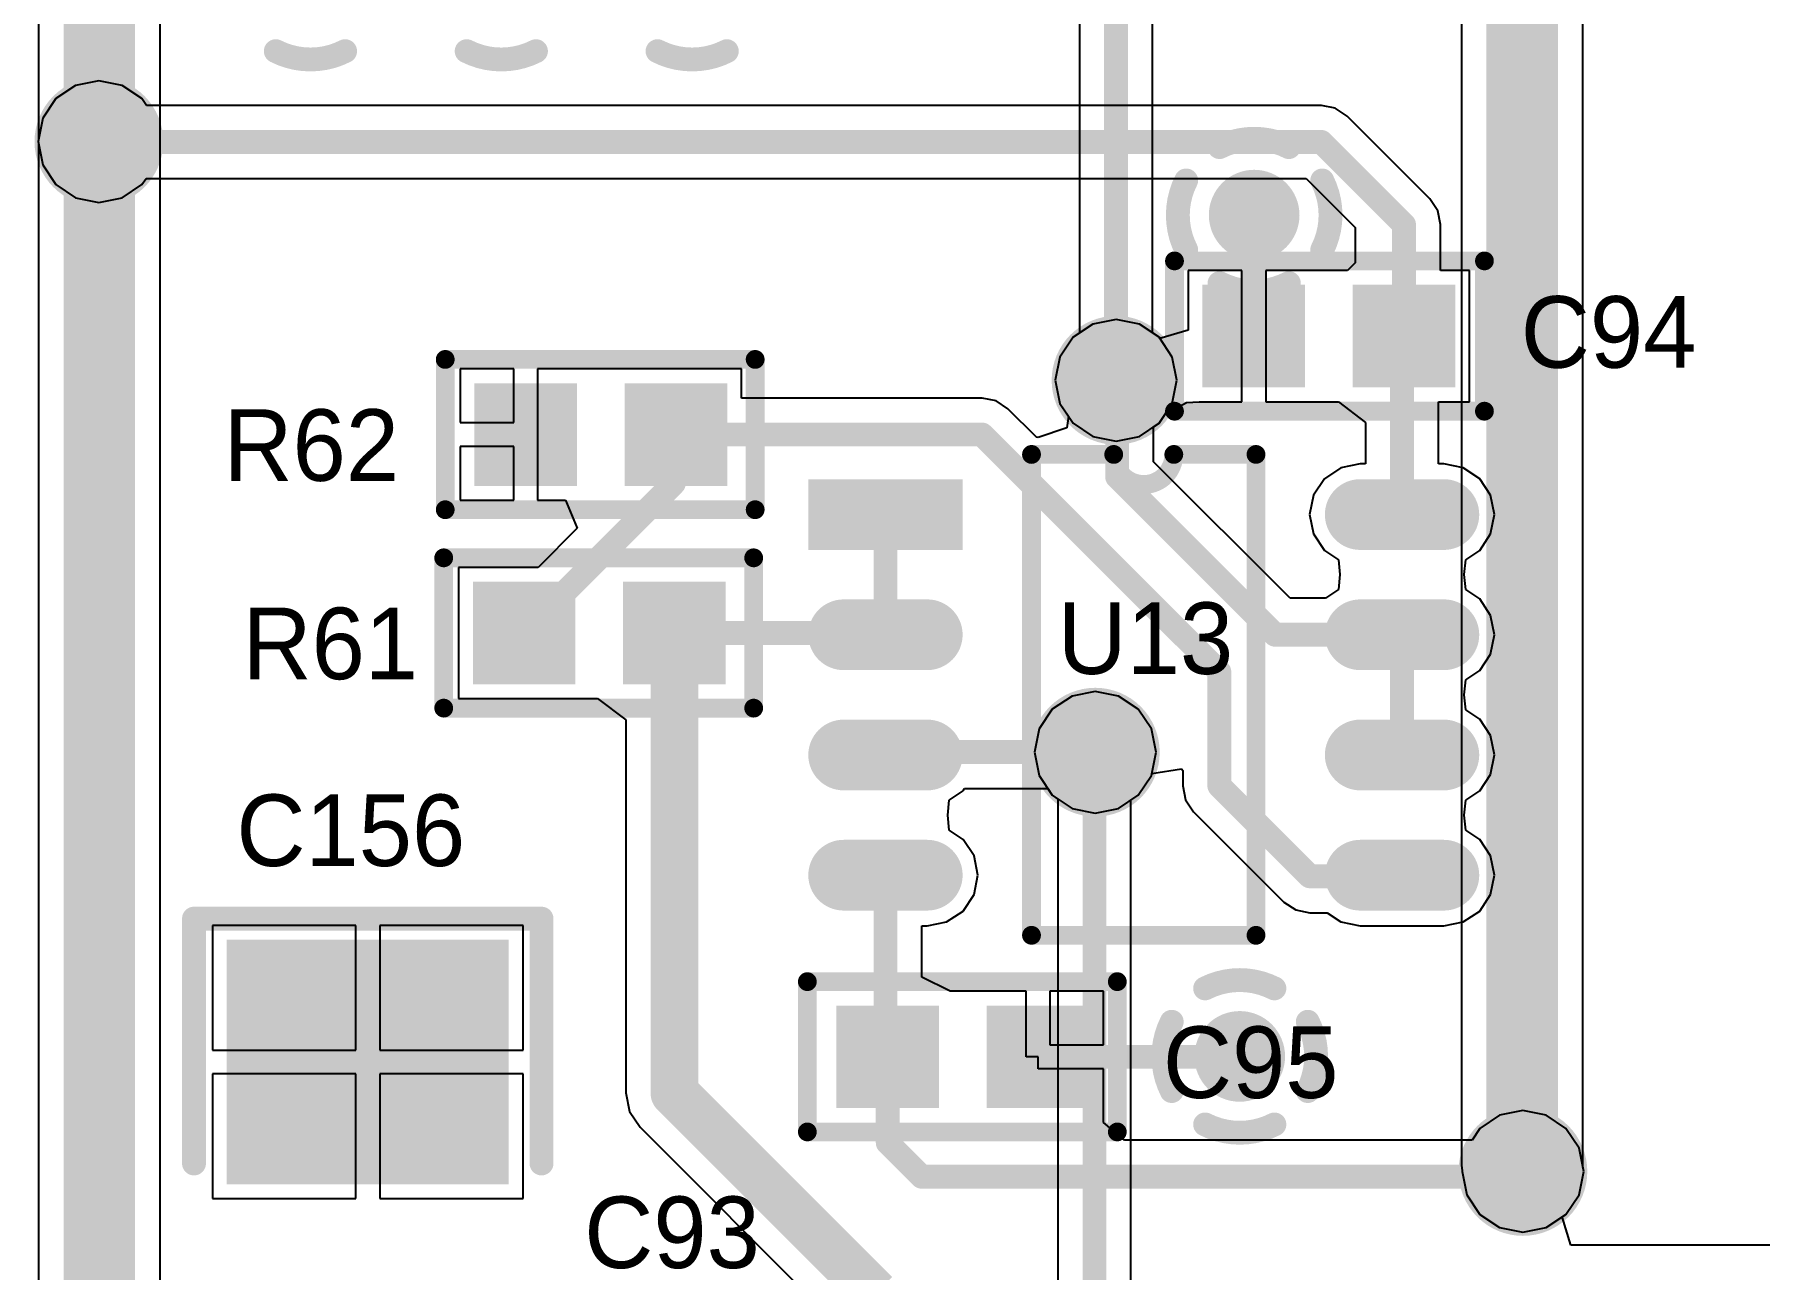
# Model space of a CAD drawing. Header units: millimetres. Extents: x 6.83 to 16.18, y 4.59 to 12.3.
# Drawn here: x 10.898 to 11.621, y 5.44 to 5.958 of the extents above; entities that cross this region are included whole.
import ezdxf

# ---------------------------------------------------------------- set-up
doc = ezdxf.new("R2010")
doc.units = ezdxf.units.MM
doc.header["$MEASUREMENT"] = 0
for name, color, linetype in [('BottomLayer', 5, 'Continuous'), ('BottomSolder', 6, 'Continuous'), ('InternalPlane1', 76, 'Continuous'), ('InternalPlane2', 16, 'Continuous'), ('MultiLayer', 9, 'Continuous'), ('TopLayer', 1, 'Continuous'), ('TopOverlay', 2, 'Continuous'), ('TopPaste', 8, 'Continuous'), ('TopSolder', 216, 'Continuous'), ('ViaHoleLayer', 16, 'Continuous')]:
    doc.layers.add(name, color=color, linetype=linetype)

# ---------------------------------------------------------------- blocks, each defined once
blk = doc.blocks.new('0603_23')
at = {"layer": 'TopLayer'}
for points in [[(0.02175, -0.04726), (0.02175, -0.01226), (-0.01325, -0.04726), (-0.01325, -0.01226)], [(0.02175, -0.11026), (0.02175, -0.07526), (-0.01325, -0.11026), (-0.01325, -0.07526)]]:
    blk.add_solid(points, dxfattribs=at)
at = {"layer": 'TopOverlay', "const_width": 0.00787}
for points in [[(-0.02724, 0.00394), (0.03575, 0.00394)], [(-0.02724, 0.00394), (-0.02724, -0.12598)], [(0.03575, 0.00394), (0.03575, -0.12598)], [(-0.02724, -0.12598), (0.03575, -0.12598)]]:
    blk.add_lwpolyline(points, dxfattribs=at)
at = {"layer": 'TopOverlay', "const_width": 0.00394}
for points in [[(-0.02921, 0.00394, 1), (-0.02528, 0.00394, 1)], [(-0.02921, 0.00394, 1), (-0.02528, 0.00394, 1)], [(0.03378, 0.00394, 1), (0.03772, 0.00394, 1)], [(0.03378, 0.00394, 1), (0.03772, 0.00394, 1)], [(-0.02921, -0.12598, 1), (-0.02528, -0.12598, 1)], [(-0.02921, -0.12598, 1), (-0.02528, -0.12598, 1)], [(0.03378, -0.12598, 1), (0.03772, -0.12598, 1)], [(0.03378, -0.12598, 1), (0.03772, -0.12598, 1)]]:
    blk.add_lwpolyline(points, format="xyb", close=True, dxfattribs=at)
at = {"layer": 'TopPaste'}
for points in [[(0.02175, -0.04726), (0.02175, -0.01226), (-0.01325, -0.04726), (-0.01325, -0.01226)], [(0.02175, -0.11026), (0.02175, -0.07526), (-0.01325, -0.11026), (-0.01325, -0.07526)]]:
    blk.add_solid(points, dxfattribs=at)
at = {"layer": 'TopSolder'}
for points in [[(0.02575, -0.05126), (0.02575, -0.00826), (-0.01725, -0.05126), (-0.01725, -0.00826)], [(0.02575, -0.11426), (0.02575, -0.07126), (-0.01725, -0.11426), (-0.01725, -0.07126)]]:
    blk.add_solid(points, dxfattribs=at)
blk = doc.blocks.new('0603_24')
at = {"layer": 'TopLayer'}
for points in [[(0.02175, -0.04726), (0.02175, -0.01226), (-0.01325, -0.04726), (-0.01325, -0.01226)], [(0.02175, -0.11026), (0.02175, -0.07526), (-0.01325, -0.11026), (-0.01325, -0.07526)]]:
    blk.add_solid(points, dxfattribs=at)
at = {"layer": 'TopOverlay', "const_width": 0.00787}
for points in [[(-0.02724, 0.00394), (0.03575, 0.00394)], [(-0.02724, 0.00394), (-0.02724, -0.12598)], [(0.03575, 0.00394), (0.03575, -0.12598)], [(-0.02724, -0.12598), (0.03575, -0.12598)]]:
    blk.add_lwpolyline(points, dxfattribs=at)
at = {"layer": 'TopOverlay', "const_width": 0.00394}
for points in [[(-0.02921, 0.00394, 1), (-0.02528, 0.00394, 1)], [(-0.02921, 0.00394, 1), (-0.02528, 0.00394, 1)], [(0.03378, 0.00394, 1), (0.03772, 0.00394, 1)], [(0.03378, 0.00394, 1), (0.03772, 0.00394, 1)], [(-0.02921, -0.12598, 1), (-0.02528, -0.12598, 1)], [(-0.02921, -0.12598, 1), (-0.02528, -0.12598, 1)], [(0.03378, -0.12598, 1), (0.03772, -0.12598, 1)], [(0.03378, -0.12598, 1), (0.03772, -0.12598, 1)]]:
    blk.add_lwpolyline(points, format="xyb", close=True, dxfattribs=at)
at = {"layer": 'TopPaste'}
for points in [[(0.02175, -0.04726), (0.02175, -0.01226), (-0.01325, -0.04726), (-0.01325, -0.01226)], [(0.02175, -0.11026), (0.02175, -0.07526), (-0.01325, -0.11026), (-0.01325, -0.07526)]]:
    blk.add_solid(points, dxfattribs=at)
at = {"layer": 'TopSolder'}
for points in [[(0.02575, -0.05126), (0.02575, -0.00826), (-0.01725, -0.05126), (-0.01725, -0.00826)], [(0.02575, -0.11426), (0.02575, -0.07126), (-0.01725, -0.11426), (-0.01725, -0.07126)]]:
    blk.add_solid(points, dxfattribs=at)
blk = doc.blocks.new('6032_____31')
at = {"layer": 'TopLayer'}
for points in [[(-0.04813, 0.05349), (-0.14261, 0.05349), (-0.04813, -0.05675), (-0.14261, -0.05675)], [(0.14715, 0.05349), (0.05266, 0.05349), (0.14715, -0.05675), (0.05266, -0.05675)]]:
    blk.add_solid(points, dxfattribs=at)
at = {"layer": 'TopOverlay', "const_width": 0.01}
for points in [[(-0.15549, -0.07447), (-0.15549, 0.0712)], [(-0.05285, 0.0712), (-0.15549, 0.0712)], [(0.16002, 0.0712), (0.05739, 0.0712)], [(0.16002, -0.07447), (0.16002, 0.0712)], [(0.17825, 0.04561), (0.16002, 0.0712)], [(0.17825, -0.04887), (0.17825, 0.04561)], [(0.16002, -0.07447), (0.17825, -0.04887)], [(-0.05285, -0.07447), (-0.15549, -0.07447)], [(0.16002, -0.07447), (0.05739, -0.07447)]]:
    blk.add_lwpolyline(points, dxfattribs=at)
at = {"layer": 'TopOverlay', "const_width": 0.005}
for points in [[(-0.15799, 0.0712, 1), (-0.15299, 0.0712, 1)], [(-0.15799, 0.0712, 1), (-0.15299, 0.0712, 1)], [(-0.05535, 0.0712, 1), (-0.05035, 0.0712, 1)], [(0.05489, 0.0712, 1), (0.05989, 0.0712, 1)], [(0.15752, 0.0712, 1), (0.16252, 0.0712, 1)], [(0.15752, 0.0712, 1), (0.16252, 0.0712, 1)], [(0.15752, 0.0712, 1), (0.16252, 0.0712, 1)], [(0.17575, 0.04561, 1), (0.18075, 0.04561, 1)], [(0.17575, 0.04561, 1), (0.18075, 0.04561, 1)], [(0.17575, -0.04887, 1), (0.18075, -0.04887, 1)], [(0.17575, -0.04887, 1), (0.18075, -0.04887, 1)], [(-0.15799, -0.07447, 1), (-0.15299, -0.07447, 1)], [(-0.15799, -0.07447, 1), (-0.15299, -0.07447, 1)], [(-0.05535, -0.07447, 1), (-0.05035, -0.07447, 1)], [(0.05489, -0.07447, 1), (0.05989, -0.07447, 1)], [(0.15752, -0.07447, 1), (0.16252, -0.07447, 1)], [(0.15752, -0.07447, 1), (0.16252, -0.07447, 1)], [(0.15752, -0.07447, 1), (0.16252, -0.07447, 1)]]:
    blk.add_lwpolyline(points, format="xyb", close=True, dxfattribs=at)
at = {"layer": 'TopPaste'}
for points in [[(-0.04813, 0.05349), (-0.14261, 0.05349), (-0.04813, -0.05675), (-0.14261, -0.05675)], [(0.14715, 0.05349), (0.05266, 0.05349), (0.14715, -0.05675), (0.05266, -0.05675)]]:
    blk.add_solid(points, dxfattribs=at)
at = {"layer": 'TopSolder'}
for points in [[(-0.04413, 0.05749), (-0.14661, 0.05749), (-0.04413, -0.06075), (-0.14661, -0.06075)], [(0.15115, 0.05749), (0.04866, 0.05749), (0.15115, -0.06075), (0.04866, -0.06075)]]:
    blk.add_solid(points, dxfattribs=at)
blk = doc.blocks.new('SO_8N_64')
at = {"layer": 'TopLayer', "const_width": 0.02165}
for points in [[(0.23405, 0), (0.19902, 0)], [(0.01752, -0.05039), (-0.01752, -0.05039)], [(0.23405, -0.05039), (0.19902, -0.05039)], [(0.01752, -0.10079), (-0.01752, -0.10079)], [(0.23405, -0.10079), (0.19902, -0.10079)], [(0.01752, -0.15118), (-0.01752, -0.15118)], [(0.23405, -0.15118), (0.19902, -0.15118)]]:
    blk.add_lwpolyline(points, dxfattribs=at)
at = {"layer": 'TopLayer', "const_width": 0.01083}
for points in [[(0.1936, 0, 1), (0.20443, 0, 1)], [(0.22864, 0, 1), (0.23947, 0, 1)], [(-0.02293, -0.05039, 1), (-0.01211, -0.05039, 1)], [(0.01211, -0.05039, 1), (0.02293, -0.05039, 1)], [(0.1936, -0.05039, 1), (0.20443, -0.05039, 1)], [(0.22864, -0.05039, 1), (0.23947, -0.05039, 1)], [(-0.02293, -0.10079, 1), (-0.01211, -0.10079, 1)], [(0.01211, -0.10079, 1), (0.02293, -0.10079, 1)], [(0.1936, -0.10079, 1), (0.20443, -0.10079, 1)], [(0.22864, -0.10079, 1), (0.23947, -0.10079, 1)], [(-0.02293, -0.15118, 1), (-0.01211, -0.15118, 1)], [(0.01211, -0.15118, 1), (0.02293, -0.15118, 1)], [(0.1936, -0.15118, 1), (0.20443, -0.15118, 1)], [(0.22864, -0.15118, 1), (0.23947, -0.15118, 1)]]:
    blk.add_lwpolyline(points, format="xyb", close=True, dxfattribs=at)
at = {"layer": 'TopLayer'}
blk.add_solid([(-0.02835, -0.01083), (0.02835, -0.01083), (-0.02835, 0.01083), (0.02835, 0.01083)], dxfattribs=at)
at = {"layer": 'TopOverlay', "const_width": 0.00787}
for points in [[(0.06122, -0.17638), (0.06122, 0.0252)], [(0.06122, 0.0252), (0.09567, 0.0252)], [(0.12087, 0.0252), (0.15532, 0.0252)], [(0.15532, -0.17638), (0.15532, 0.0252)], [(0.06122, -0.17638), (0.15532, -0.17638)]]:
    blk.add_lwpolyline(points, dxfattribs=at)
at = {"layer": 'TopOverlay', "const_width": 0.00394}
for points in [[(0.05925, 0.0252, 1), (0.06319, 0.0252, 1)], [(0.05925, 0.0252, 1), (0.06319, 0.0252, 1)], [(0.0937, 0.0252, 1), (0.09764, 0.0252, 1)], [(0.0937, 0.0252, 1), (0.09764, 0.0252, 1)], [(0.1189, 0.0252, 1), (0.12283, 0.0252, 1)], [(0.1189, 0.0252, 1), (0.12283, 0.0252, 1)], [(0.15335, 0.0252, 1), (0.15728, 0.0252, 1)], [(0.15335, 0.0252, 1), (0.15728, 0.0252, 1)], [(0.05925, -0.17638, 1), (0.06319, -0.17638, 1)], [(0.05925, -0.17638, 1), (0.06319, -0.17638, 1)], [(0.15335, -0.17638, 1), (0.15728, -0.17638, 1)], [(0.15335, -0.17638, 1), (0.15728, -0.17638, 1)]]:
    blk.add_lwpolyline(points, format="xyb", close=True, dxfattribs=at)
at = {"layer": 'TopOverlay', "const_width": 0.00787}
blk.add_lwpolyline([(0.12087, 0.0252, -1), (0.09567, 0.0252)], format="xyb", dxfattribs=at)
at = {"layer": 'TopPaste', "const_width": 0.02165}
for points in [[(0.23405, 0), (0.19902, 0)], [(0.01752, -0.05039), (-0.01752, -0.05039)], [(0.23405, -0.05039), (0.19902, -0.05039)], [(0.01752, -0.10079), (-0.01752, -0.10079)], [(0.23405, -0.10079), (0.19902, -0.10079)], [(0.01752, -0.15118), (-0.01752, -0.15118)], [(0.23405, -0.15118), (0.19902, -0.15118)]]:
    blk.add_lwpolyline(points, dxfattribs=at)
at = {"layer": 'TopPaste', "const_width": 0.01083}
for points in [[(0.1936, 0, 1), (0.20443, 0, 1)], [(0.22864, 0, 1), (0.23947, 0, 1)], [(-0.02293, -0.05039, 1), (-0.01211, -0.05039, 1)], [(0.01211, -0.05039, 1), (0.02293, -0.05039, 1)], [(0.1936, -0.05039, 1), (0.20443, -0.05039, 1)], [(0.22864, -0.05039, 1), (0.23947, -0.05039, 1)], [(-0.02293, -0.10079, 1), (-0.01211, -0.10079, 1)], [(0.01211, -0.10079, 1), (0.02293, -0.10079, 1)], [(0.1936, -0.10079, 1), (0.20443, -0.10079, 1)], [(0.22864, -0.10079, 1), (0.23947, -0.10079, 1)], [(-0.02293, -0.15118, 1), (-0.01211, -0.15118, 1)], [(0.01211, -0.15118, 1), (0.02293, -0.15118, 1)], [(0.1936, -0.15118, 1), (0.20443, -0.15118, 1)], [(0.22864, -0.15118, 1), (0.23947, -0.15118, 1)]]:
    blk.add_lwpolyline(points, format="xyb", close=True, dxfattribs=at)
at = {"layer": 'TopPaste'}
blk.add_solid([(-0.02835, -0.01083), (0.02835, -0.01083), (-0.02835, 0.01083), (0.02835, 0.01083)], dxfattribs=at)
at = {"layer": 'TopSolder', "const_width": 0.02965}
for points in [[(0.23405, 0), (0.19902, 0)], [(0.01752, -0.05039), (-0.01752, -0.05039)], [(0.23405, -0.05039), (0.19902, -0.05039)], [(0.01752, -0.10079), (-0.01752, -0.10079)], [(0.23405, -0.10079), (0.19902, -0.10079)], [(0.01752, -0.15118), (-0.01752, -0.15118)], [(0.23405, -0.15118), (0.19902, -0.15118)]]:
    blk.add_lwpolyline(points, dxfattribs=at)
at = {"layer": 'TopSolder', "const_width": 0.01483}
for points in [[(0.1916, 0, 1), (0.20643, 0, 1)], [(0.22664, 0, 1), (0.24147, 0, 1)], [(-0.02493, -0.05039, 1), (-0.01011, -0.05039, 1)], [(0.01011, -0.05039, 1), (0.02493, -0.05039, 1)], [(0.1916, -0.05039, 1), (0.20643, -0.05039, 1)], [(0.22664, -0.05039, 1), (0.24147, -0.05039, 1)], [(-0.02493, -0.10079, 1), (-0.01011, -0.10079, 1)], [(0.01011, -0.10079, 1), (0.02493, -0.10079, 1)], [(0.1916, -0.10079, 1), (0.20643, -0.10079, 1)], [(0.22664, -0.10079, 1), (0.24147, -0.10079, 1)], [(-0.02493, -0.15118, 1), (-0.01011, -0.15118, 1)], [(0.01011, -0.15118, 1), (0.02493, -0.15118, 1)], [(0.1916, -0.15118, 1), (0.20643, -0.15118, 1)], [(0.22664, -0.15118, 1), (0.24147, -0.15118, 1)]]:
    blk.add_lwpolyline(points, format="xyb", close=True, dxfattribs=at)
at = {"layer": 'TopSolder'}
blk.add_solid([(-0.03235, -0.01483), (0.03235, -0.01483), (-0.03235, 0.01483), (0.03235, 0.01483)], dxfattribs=at)
blk = doc.blocks.new('0603_95')
at = {"layer": 'TopLayer'}
for points in [[(0.02175, -0.04726), (0.02175, -0.01226), (-0.01325, -0.04726), (-0.01325, -0.01226)], [(0.02175, -0.11026), (0.02175, -0.07526), (-0.01325, -0.11026), (-0.01325, -0.07526)]]:
    blk.add_solid(points, dxfattribs=at)
at = {"layer": 'TopOverlay', "const_width": 0.00787}
for points in [[(-0.02724, 0.00394), (-0.02724, -0.12598)], [(-0.02724, 0.00394), (0.03575, 0.00394)], [(0.03575, 0.00394), (0.03575, -0.12598)], [(-0.02724, -0.12598), (0.03575, -0.12598)]]:
    blk.add_lwpolyline(points, dxfattribs=at)
at = {"layer": 'TopOverlay', "const_width": 0.00394}
for points in [[(-0.02921, 0.00394, 1), (-0.02528, 0.00394, 1)], [(-0.02921, 0.00394, 1), (-0.02528, 0.00394, 1)], [(0.03378, 0.00394, 1), (0.03772, 0.00394, 1)], [(0.03378, 0.00394, 1), (0.03772, 0.00394, 1)], [(-0.02921, -0.12598, 1), (-0.02528, -0.12598, 1)], [(-0.02921, -0.12598, 1), (-0.02528, -0.12598, 1)], [(0.03378, -0.12598, 1), (0.03772, -0.12598, 1)], [(0.03378, -0.12598, 1), (0.03772, -0.12598, 1)]]:
    blk.add_lwpolyline(points, format="xyb", close=True, dxfattribs=at)
at = {"layer": 'TopPaste'}
for points in [[(0.02175, -0.04726), (0.02175, -0.01226), (-0.01325, -0.04726), (-0.01325, -0.01226)], [(0.02175, -0.11026), (0.02175, -0.07526), (-0.01325, -0.11026), (-0.01325, -0.07526)]]:
    blk.add_solid(points, dxfattribs=at)
at = {"layer": 'TopSolder'}
for points in [[(0.02575, -0.05126), (0.02575, -0.00826), (-0.01725, -0.05126), (-0.01725, -0.00826)], [(0.02575, -0.11426), (0.02575, -0.07126), (-0.01725, -0.11426), (-0.01725, -0.07126)]]:
    blk.add_solid(points, dxfattribs=at)
blk = doc.blocks.new('0603_96')
at = {"layer": 'TopLayer'}
for points in [[(0.02175, -0.04726), (0.02175, -0.01226), (-0.01325, -0.04726), (-0.01325, -0.01226)], [(0.02175, -0.11026), (0.02175, -0.07526), (-0.01325, -0.11026), (-0.01325, -0.07526)]]:
    blk.add_solid(points, dxfattribs=at)
at = {"layer": 'TopOverlay', "const_width": 0.00787}
for points in [[(-0.02724, -0.12598), (-0.02724, 0.00394)], [(0.03575, 0.00394), (-0.02724, 0.00394)], [(0.03575, -0.12598), (0.03575, 0.00394)], [(0.03575, -0.12598), (-0.02724, -0.12598)]]:
    blk.add_lwpolyline(points, dxfattribs=at)
at = {"layer": 'TopOverlay', "const_width": 0.00394}
for points in [[(-0.02921, 0.00394, 1), (-0.02528, 0.00394, 1)], [(-0.02921, 0.00394, 1), (-0.02528, 0.00394, 1)], [(0.03378, 0.00394, 1), (0.03772, 0.00394, 1)], [(0.03378, 0.00394, 1), (0.03772, 0.00394, 1)], [(-0.02921, -0.12598, 1), (-0.02528, -0.12598, 1)], [(-0.02921, -0.12598, 1), (-0.02528, -0.12598, 1)], [(0.03378, -0.12598, 1), (0.03772, -0.12598, 1)], [(0.03378, -0.12598, 1), (0.03772, -0.12598, 1)]]:
    blk.add_lwpolyline(points, format="xyb", close=True, dxfattribs=at)
at = {"layer": 'TopPaste'}
for points in [[(0.02175, -0.04726), (0.02175, -0.01226), (-0.01325, -0.04726), (-0.01325, -0.01226)], [(0.02175, -0.11026), (0.02175, -0.07526), (-0.01325, -0.11026), (-0.01325, -0.07526)]]:
    blk.add_solid(points, dxfattribs=at)
at = {"layer": 'TopSolder'}
for points in [[(0.02575, -0.05126), (0.02575, -0.00826), (-0.01725, -0.05126), (-0.01725, -0.00826)], [(0.02575, -0.11426), (0.02575, -0.07126), (-0.01725, -0.11426), (-0.01725, -0.07126)]]:
    blk.add_solid(points, dxfattribs=at)

msp = doc.modelspace()

# ---------------------------------------------------------------- linework, layer by layer
at = {"layer": 'BottomLayer'}
for p, q in [((11.496, 10.69484), (11.496, 5.4839)), ((10.8996, 7.24568), (10.8996, 5.91411)), ((10.95058, 5.35572), (10.95058, 6.32108)), ((11.33597, 6.22102), (11.33597, 5.83297)), ((11.36656, 5.83297), (11.36656, 6.22292)), ((11.54697, 5.4839), (11.54697, 6.11232)), ((10.8996, 5.91411), (10.89942, 5.91317)), ((10.89942, 5.91317), (10.8996, 5.91223)), ((10.8996, 5.91223), (10.8996, 5.35301)), ((11.33324, 5.83114), (11.32771, 5.82287)), ((11.33597, 5.83297), (11.33324, 5.83114)), ((11.36929, 5.83114), (11.36656, 5.83297)), ((11.37481, 5.82287), (11.36929, 5.83114)), ((11.32771, 5.82287), (11.32577, 5.81312)), ((11.37675, 5.81312), (11.37481, 5.82287)), ((11.32577, 5.81312), (11.32771, 5.80336)), ((11.37481, 5.80336), (11.37675, 5.81312)), ((11.32771, 5.80336), (11.33324, 5.79509)), ((11.36929, 5.79509), (11.37481, 5.80336)), ((11.33324, 5.79509), (11.34151, 5.78957)), ((11.36102, 5.78957), (11.36929, 5.79509)), ((11.34151, 5.78957), (11.35126, 5.78763)), ((11.35126, 5.78763), (11.36102, 5.78957)), ((11.33279, 5.68076), (11.32452, 5.67523)), ((11.34255, 5.6827), (11.33279, 5.68076)), ((11.3523, 5.68076), (11.34255, 5.6827)), ((11.36057, 5.67523), (11.3523, 5.68076)), ((11.32452, 5.67523), (11.319, 5.66696)), ((11.3661, 5.66696), (11.36057, 5.67523)), ((11.319, 5.66696), (11.31706, 5.65721)), ((11.36804, 5.65721), (11.3661, 5.66696)), ((11.31706, 5.65721), (11.319, 5.64745)), ((11.3661, 5.64745), (11.36804, 5.65721)), ((11.319, 5.64745), (11.32452, 5.63918)), ((11.36057, 5.63918), (11.3661, 5.64745)), ((11.32452, 5.63918), (11.32691, 5.63759)), ((11.32691, 5.63759), (11.32691, 5.30079)), ((11.35749, 5.63713), (11.36057, 5.63918)), ((11.35749, 5.30079), (11.35749, 5.63713)), ((11.496, 5.4839), (11.49639, 5.48191)), ((11.49639, 5.48191), (11.4963, 5.48146)), ((11.4963, 5.48146), (11.49824, 5.4717)), ((11.54534, 5.4717), (11.54728, 5.48146)), ((11.54688, 5.48345), (11.54697, 5.4839)), ((11.54728, 5.48146), (11.54688, 5.48345)), ((11.49824, 5.4717), (11.50377, 5.46343)), ((11.53982, 5.46343), (11.54534, 5.4717)), ((11.50377, 5.46343), (11.51204, 5.45791)), ((11.53155, 5.45791), (11.53982, 5.46343)), ((11.51204, 5.45791), (11.52179, 5.45597)), ((11.52179, 5.45597), (11.53155, 5.45791))]:
    msp.add_line(p, q, dxfattribs=at)
for points, const_width in [([(11.52149, 5.4839), (11.52149, 10.71912)], 0.03), ([(10.92509, 5.33032), (10.92509, 10.63231)], 0.03), ([(11.35126, 5.81312), (11.35126, 7.17772)], 0.01), ([(11.3422, 5.28094), (11.3422, 5.65774)], 0.01)]:
    msp.add_lwpolyline(points, dxfattribs=dict(at, const_width=const_width))
for points, const_width in [([(10.91741, 5.91317, 1), (10.93241, 5.91317, 1)], 0.015), ([(11.40165, 5.88235, 1), (11.41665, 5.88235, 1)], 0.015), ([(11.34376, 5.81312, 1), (11.35876, 5.81312, 1)], 0.015), ([(11.34876, 5.81312, 1), (11.35376, 5.81312, 1)], 0.005), ([(11.33505, 5.65721, 1), (11.35005, 5.65721, 1)], 0.015), ([(11.3397, 5.65774, 1), (11.3447, 5.65774, 1)], 0.005), ([(11.3956, 5.52969, 1), (11.4106, 5.52969, 1)], 0.015), ([(11.51399, 5.4839, 1), (11.52899, 5.4839, 1)], 0.015), ([(11.51429, 5.48146, 1), (11.52929, 5.48146, 1)], 0.015)]:
    msp.add_lwpolyline(points, format="xyb", close=True, dxfattribs=dict(at, const_width=const_width))
at = {"layer": 'BottomSolder', "const_width": 0.019}
for points in [[(10.91541, 5.91317, 1), (10.93441, 5.91317, 1)], [(11.39965, 5.88235, 1), (11.41865, 5.88235, 1)], [(11.34176, 5.81312, 1), (11.36076, 5.81312, 1)], [(11.33305, 5.65721, 1), (11.35205, 5.65721, 1)], [(11.3936, 5.52969, 1), (11.4126, 5.52969, 1)], [(11.51229, 5.48146, 1), (11.53129, 5.48146, 1)]]:
    msp.add_lwpolyline(points, format="xyb", close=True, dxfattribs=at)
at = {"layer": 'InternalPlane1', "const_width": 0.01}
for points in [[(11.0281, 5.95108, -0.240079), (10.99905, 5.95108)], [(11.1081, 5.95108, -0.240079), (11.07905, 5.95108)], [(11.1881, 5.95108, -0.240079), (11.15905, 5.95108)], [(11.39463, 5.91087, -0.240079), (11.42368, 5.91087)], [(11.38064, 5.86783, -0.240079), (11.38064, 5.89688)], [(11.43767, 5.89688, -0.240079), (11.43767, 5.86783)], [(11.42368, 5.85384, -0.240079), (11.39463, 5.85384)], [(11.38858, 5.5582, -0.240079), (11.41763, 5.5582)], [(11.37459, 5.51516, -0.240079), (11.37459, 5.54421)], [(11.43162, 5.54421, -0.240079), (11.43162, 5.51516)], [(11.41763, 5.50117, -0.240079), (11.38858, 5.50117)]]:
    msp.add_lwpolyline(points, format="xyb", dxfattribs=at)
at = {"layer": 'InternalPlane1'}
for points, const_width in [([(10.99655, 5.95108, 1), (11.00155, 5.95108, 1)], 0.005), ([(11.0256, 5.95108, 1), (11.0306, 5.95108, 1)], 0.005), ([(11.07655, 5.95108, 1), (11.08155, 5.95108, 1)], 0.005), ([(11.1056, 5.95108, 1), (11.1106, 5.95108, 1)], 0.005), ([(11.15655, 5.95108, 1), (11.16155, 5.95108, 1)], 0.005), ([(11.1856, 5.95108, 1), (11.1906, 5.95108, 1)], 0.005), ([(10.91141, 5.91317, 1), (10.93841, 5.91317, 1)], 0.027), ([(11.39213, 5.91087, 1), (11.39713, 5.91087, 1)], 0.005), ([(11.42118, 5.91087, 1), (11.42618, 5.91087, 1)], 0.005), ([(11.37814, 5.89688, 1), (11.38314, 5.89688, 1)], 0.005), ([(11.43517, 5.89688, 1), (11.44017, 5.89688, 1)], 0.005), ([(11.37814, 5.86783, 1), (11.38314, 5.86783, 1)], 0.005), ([(11.43517, 5.86783, 1), (11.44017, 5.86783, 1)], 0.005), ([(11.39213, 5.85384, 1), (11.39713, 5.85384, 1)], 0.005), ([(11.42118, 5.85384, 1), (11.42618, 5.85384, 1)], 0.005), ([(11.33776, 5.81312, 1), (11.36476, 5.81312, 1)], 0.027), ([(11.32905, 5.65721, 1), (11.35605, 5.65721, 1)], 0.027), ([(11.38608, 5.5582, 1), (11.39108, 5.5582, 1)], 0.005), ([(11.41513, 5.5582, 1), (11.42013, 5.5582, 1)], 0.005), ([(11.37209, 5.54421, 1), (11.37709, 5.54421, 1)], 0.005), ([(11.42912, 5.54421, 1), (11.43412, 5.54421, 1)], 0.005), ([(11.37209, 5.51516, 1), (11.37709, 5.51516, 1)], 0.005), ([(11.42912, 5.51516, 1), (11.43412, 5.51516, 1)], 0.005), ([(11.38608, 5.50117, 1), (11.39108, 5.50117, 1)], 0.005), ([(11.41513, 5.50117, 1), (11.42013, 5.50117, 1)], 0.005), ([(11.50829, 5.48146, 1), (11.53529, 5.48146, 1)], 0.027)]:
    msp.add_lwpolyline(points, format="xyb", close=True, dxfattribs=dict(at, const_width=const_width))
at = {"layer": 'InternalPlane2', "const_width": 0.01}
for points in [[(11.0281, 5.95108, -0.240079), (10.99905, 5.95108)], [(11.1081, 5.95108, -0.240079), (11.07905, 5.95108)], [(11.1881, 5.95108, -0.240079), (11.15905, 5.95108)], [(11.39463, 5.91087, -0.240079), (11.42368, 5.91087)], [(11.38064, 5.86783, -0.240079), (11.38064, 5.89688)], [(11.43767, 5.89688, -0.240079), (11.43767, 5.86783)], [(11.42368, 5.85384, -0.240079), (11.39463, 5.85384)], [(11.38858, 5.5582, -0.240079), (11.41763, 5.5582)], [(11.37459, 5.51516, -0.240079), (11.37459, 5.54421)], [(11.43162, 5.54421, -0.240079), (11.43162, 5.51516)], [(11.41763, 5.50117, -0.240079), (11.38858, 5.50117)]]:
    msp.add_lwpolyline(points, format="xyb", dxfattribs=at)
at = {"layer": 'InternalPlane2'}
for points, const_width in [([(10.99655, 5.95108, 1), (11.00155, 5.95108, 1)], 0.005), ([(11.0256, 5.95108, 1), (11.0306, 5.95108, 1)], 0.005), ([(11.07655, 5.95108, 1), (11.08155, 5.95108, 1)], 0.005), ([(11.1056, 5.95108, 1), (11.1106, 5.95108, 1)], 0.005), ([(11.15655, 5.95108, 1), (11.16155, 5.95108, 1)], 0.005), ([(11.1856, 5.95108, 1), (11.1906, 5.95108, 1)], 0.005), ([(10.91141, 5.91317, 1), (10.93841, 5.91317, 1)], 0.027), ([(11.39213, 5.91087, 1), (11.39713, 5.91087, 1)], 0.005), ([(11.42118, 5.91087, 1), (11.42618, 5.91087, 1)], 0.005), ([(11.37814, 5.89688, 1), (11.38314, 5.89688, 1)], 0.005), ([(11.43517, 5.89688, 1), (11.44017, 5.89688, 1)], 0.005), ([(11.37814, 5.86783, 1), (11.38314, 5.86783, 1)], 0.005), ([(11.43517, 5.86783, 1), (11.44017, 5.86783, 1)], 0.005), ([(11.39213, 5.85384, 1), (11.39713, 5.85384, 1)], 0.005), ([(11.42118, 5.85384, 1), (11.42618, 5.85384, 1)], 0.005), ([(11.33776, 5.81312, 1), (11.36476, 5.81312, 1)], 0.027), ([(11.32905, 5.65721, 1), (11.35605, 5.65721, 1)], 0.027), ([(11.38608, 5.5582, 1), (11.39108, 5.5582, 1)], 0.005), ([(11.41513, 5.5582, 1), (11.42013, 5.5582, 1)], 0.005), ([(11.37209, 5.54421, 1), (11.37709, 5.54421, 1)], 0.005), ([(11.42912, 5.54421, 1), (11.43412, 5.54421, 1)], 0.005), ([(11.37209, 5.51516, 1), (11.37709, 5.51516, 1)], 0.005), ([(11.42912, 5.51516, 1), (11.43412, 5.51516, 1)], 0.005), ([(11.38608, 5.50117, 1), (11.39108, 5.50117, 1)], 0.005), ([(11.41513, 5.50117, 1), (11.42013, 5.50117, 1)], 0.005), ([(11.50829, 5.48146, 1), (11.53529, 5.48146, 1)], 0.027)]:
    msp.add_lwpolyline(points, format="xyb", close=True, dxfattribs=dict(at, const_width=const_width))
at = {"layer": 'MultiLayer', "const_width": 0.015}
for points in [[(10.91741, 5.91317, 1), (10.93241, 5.91317, 1)], [(11.40165, 5.88235, 1), (11.41665, 5.88235, 1)], [(11.34376, 5.81312, 1), (11.35876, 5.81312, 1)], [(11.33505, 5.65721, 1), (11.35005, 5.65721, 1)], [(11.3956, 5.52969, 1), (11.4106, 5.52969, 1)], [(11.51429, 5.48146, 1), (11.52929, 5.48146, 1)]]:
    msp.add_lwpolyline(points, format="xyb", close=True, dxfattribs=at)
at = {"layer": 'TopLayer'}
for p, q in [((10.91515, 5.93672), (10.90688, 5.9312)), ((10.92491, 5.93866), (10.91515, 5.93672)), ((10.93466, 5.93672), (10.92491, 5.93866)), ((10.94293, 5.9312), (10.93466, 5.93672)), ((10.90688, 5.9312), (10.90136, 5.92293)), ((10.94485, 5.92832), (10.94293, 5.9312)), ((10.90136, 5.92293), (10.89942, 5.91317)), ((11.4373, 5.92832), (10.94485, 5.92832)), ((11.44315, 5.92716), (11.4373, 5.92832)), ((11.44811, 5.92384), (11.44315, 5.92716)), ((11.48278, 5.88917), (11.44811, 5.92384)), ((10.89942, 5.91317), (10.90136, 5.90342)), ((10.90136, 5.90342), (10.90688, 5.89515)), ((10.90688, 5.89515), (10.91515, 5.88962)), ((10.93466, 5.88962), (10.94293, 5.89515)), ((10.94293, 5.89515), (10.94466, 5.89773)), ((10.94466, 5.89773), (11.43096, 5.89773)), ((11.43096, 5.89773), (11.45152, 5.87718)), ((10.91515, 5.88962), (10.92491, 5.88768)), ((10.92491, 5.88768), (10.93466, 5.88962)), ((11.4861, 5.88421), (11.48278, 5.88917)), ((11.48726, 5.87836), (11.4861, 5.88421)), ((11.45152, 5.87718), (11.45152, 5.86235)), ((11.48726, 5.85915), (11.48726, 5.87836)), ((11.40398, 5.85915), (11.38148, 5.85915)), ((11.38148, 5.85915), (11.38148, 5.83415)), ((11.40398, 5.83165), (11.40398, 5.85915)), ((11.43266, 5.85915), (11.41398, 5.85915)), ((11.41398, 5.85915), (11.41398, 5.83165)), ((11.43648, 5.85915), (11.43266, 5.85915)), ((11.44832, 5.85915), (11.43648, 5.85915)), ((11.45152, 5.86235), (11.44832, 5.85915)), ((11.49947, 5.85915), (11.48726, 5.85915)), ((11.49947, 5.80415), (11.49947, 5.85915)), ((11.34151, 5.83667), (11.33324, 5.83114)), ((11.35126, 5.83861), (11.34151, 5.83667)), ((11.36102, 5.83667), (11.35126, 5.83861)), ((11.36929, 5.83114), (11.36102, 5.83667)), ((11.33324, 5.83114), (11.32771, 5.82287)), ((11.36967, 5.83057), (11.36929, 5.83114)), ((11.38148, 5.83415), (11.36967, 5.83057)), ((11.40398, 5.80415), (11.40398, 5.83165)), ((11.41398, 5.83165), (11.41398, 5.80415)), ((11.32771, 5.82287), (11.32577, 5.81312)), ((11.09877, 5.81787), (11.07628, 5.81787)), ((11.07628, 5.81787), (11.07628, 5.79537)), ((11.09877, 5.79537), (11.09877, 5.81787)), ((11.12746, 5.81787), (11.10877, 5.81787)), ((11.10877, 5.81787), (11.10877, 5.79037)), ((11.13128, 5.81787), (11.12746, 5.81787)), ((11.14309, 5.81787), (11.13128, 5.81787)), ((11.19427, 5.81787), (11.14309, 5.81787)), ((11.19427, 5.80566), (11.19427, 5.81787)), ((11.32577, 5.81312), (11.32771, 5.80336)), ((11.29509, 5.80566), (11.19427, 5.80566)), ((11.30095, 5.8045), (11.29509, 5.80566)), ((11.30591, 5.80118), (11.30095, 5.8045)), ((11.31785, 5.78924), (11.30591, 5.80118)), ((11.32771, 5.80336), (11.33129, 5.79801)), ((11.37184, 5.79891), (11.38079, 5.80378)), ((11.38079, 5.80378), (11.38609, 5.80415)), ((11.38609, 5.80415), (11.40398, 5.80415)), ((11.41398, 5.80415), (11.43266, 5.80415)), ((11.43266, 5.80415), (11.44447, 5.80415)), ((11.44447, 5.80415), (11.45585, 5.79548)), ((11.48644, 5.77807), (11.48644, 5.80415)), ((11.48644, 5.80415), (11.49947, 5.80415)), ((11.07628, 5.79537), (11.09877, 5.79537)), ((11.33064, 5.79315), (11.31867, 5.7891)), ((11.33129, 5.79801), (11.33064, 5.79315)), ((11.36702, 5.79358), (11.36929, 5.79509)), ((11.36702, 5.77895), (11.36702, 5.79358)), ((11.36929, 5.79509), (11.37184, 5.79891)), ((11.45585, 5.79548), (11.45585, 5.77807)), ((11.09877, 5.78537), (11.07628, 5.78537)), ((11.07628, 5.78537), (11.07628, 5.76287)), ((11.09877, 5.76287), (11.09877, 5.78537)), ((11.10877, 5.79037), (11.10877, 5.76287)), ((11.31867, 5.7891), (11.31785, 5.78924)), ((11.42423, 5.72173), (11.36702, 5.77895)), ((11.45361, 5.77807), (11.44548, 5.77645)), ((11.45585, 5.77807), (11.45361, 5.77807)), ((11.48865, 5.77807), (11.48644, 5.77807)), ((11.49678, 5.77645), (11.48865, 5.77807)), ((11.4386, 5.77185), (11.43399, 5.76496)), ((11.44548, 5.77645), (11.4386, 5.77185)), ((11.50367, 5.77185), (11.49678, 5.77645)), ((11.50827, 5.76496), (11.50367, 5.77185)), ((11.07628, 5.76287), (11.09877, 5.76287)), ((11.10877, 5.76287), (11.12049, 5.76287)), ((11.12049, 5.76287), (11.12538, 5.75106)), ((11.43399, 5.76496), (11.43238, 5.75683)), ((11.50989, 5.75683), (11.50827, 5.76496)), ((11.43238, 5.75683), (11.43399, 5.74871)), ((11.50827, 5.74871), (11.50989, 5.75683)), ((11.12538, 5.75106), (11.10901, 5.73469)), ((11.43399, 5.74871), (11.4386, 5.74182)), ((11.50367, 5.74182), (11.50827, 5.74871)), ((11.4386, 5.74182), (11.44446, 5.7379)), ((11.4978, 5.7379), (11.50367, 5.74182)), ((11.10901, 5.73469), (11.07564, 5.73469)), ((11.07564, 5.73469), (11.07564, 5.67969)), ((11.44446, 5.7379), (11.44505, 5.73164)), ((11.49722, 5.73164), (11.4978, 5.7379)), ((11.44505, 5.73164), (11.44446, 5.72538)), ((11.4978, 5.72538), (11.49722, 5.73164)), ((11.43901, 5.72173), (11.42423, 5.72173)), ((11.44446, 5.72538), (11.43901, 5.72173)), ((11.50367, 5.72146), (11.4978, 5.72538)), ((11.50827, 5.71457), (11.50367, 5.72146)), ((11.50989, 5.70644), (11.50827, 5.71457)), ((11.50827, 5.69831), (11.50989, 5.70644)), ((11.50367, 5.69142), (11.50827, 5.69831)), ((11.4978, 5.6875), (11.50367, 5.69142)), ((11.49722, 5.68124), (11.4978, 5.6875)), ((11.07564, 5.67969), (11.12682, 5.67969)), ((11.12682, 5.67969), (11.13064, 5.67969)), ((11.13064, 5.67969), (11.13064, 5.67969)), ((11.13064, 5.67969), (11.13393, 5.67969)), ((11.13393, 5.67969), (11.14574, 5.67082)), ((11.4978, 5.67498), (11.49722, 5.68124)), ((11.14574, 5.67082), (11.14574, 5.51438)), ((11.50367, 5.67106), (11.4978, 5.67498)), ((11.50827, 5.66417), (11.50367, 5.67106)), ((11.50989, 5.65605), (11.50827, 5.66417)), ((11.50827, 5.64792), (11.50989, 5.65605)), ((11.36057, 5.63918), (11.3661, 5.64745)), ((11.3661, 5.64745), (11.36627, 5.64835)), ((11.36627, 5.64835), (11.37869, 5.65021)), ((11.37869, 5.65021), (11.37925, 5.64949)), ((11.37925, 5.64949), (11.37925, 5.6431)), ((11.50367, 5.64103), (11.50827, 5.64792)), ((11.28126, 5.63711), (11.28713, 5.64103)), ((11.28713, 5.64103), (11.28778, 5.64201)), ((11.28778, 5.64201), (11.32264, 5.64201)), ((11.32264, 5.64201), (11.32452, 5.63918)), ((11.37925, 5.6431), (11.38042, 5.63724)), ((11.4978, 5.63711), (11.50367, 5.64103)), ((11.28068, 5.63085), (11.28126, 5.63711)), ((11.32452, 5.63918), (11.33279, 5.63366)), ((11.33279, 5.63366), (11.34255, 5.63172)), ((11.34255, 5.63172), (11.3523, 5.63366)), ((11.3523, 5.63366), (11.36057, 5.63918)), ((11.38042, 5.63724), (11.38373, 5.63228)), ((11.49722, 5.63085), (11.4978, 5.63711)), ((11.28126, 5.62459), (11.28068, 5.63085)), ((11.38373, 5.63228), (11.42164, 5.59438)), ((11.4978, 5.62459), (11.49722, 5.63085)), ((11.28713, 5.62067), (11.28126, 5.62459)), ((11.29173, 5.61378), (11.28713, 5.62067)), ((11.50367, 5.62067), (11.4978, 5.62459)), ((11.50827, 5.61378), (11.50367, 5.62067)), ((11.29335, 5.60565), (11.29173, 5.61378)), ((11.50989, 5.60565), (11.50827, 5.61378)), ((11.29173, 5.59753), (11.29335, 5.60565)), ((11.50827, 5.59753), (11.50989, 5.60565)), ((11.28713, 5.59064), (11.29173, 5.59753)), ((11.50367, 5.59064), (11.50827, 5.59753)), ((11.28024, 5.58603), (11.28713, 5.59064)), ((11.42164, 5.59438), (11.4266, 5.59106)), ((11.4266, 5.59106), (11.43245, 5.5899)), ((11.43245, 5.5899), (11.43971, 5.5899)), ((11.43971, 5.5899), (11.44548, 5.58603)), ((11.49678, 5.58603), (11.50367, 5.59064)), ((11.0326, 5.58456), (10.97248, 5.58456)), ((10.97248, 5.58456), (10.97248, 5.53232)), ((11.0326, 5.53232), (11.0326, 5.58456)), ((11.10272, 5.58456), (11.0426, 5.58456)), ((11.0426, 5.58456), (11.0426, 5.53232)), ((11.10272, 5.53232), (11.10272, 5.58456)), ((11.26989, 5.56295), (11.26989, 5.58442)), ((11.26989, 5.58442), (11.27212, 5.58442)), ((11.27212, 5.58442), (11.28024, 5.58603)), ((11.44548, 5.58603), (11.45361, 5.58442)), ((11.45361, 5.58442), (11.48865, 5.58442)), ((11.48865, 5.58442), (11.49678, 5.58603)), ((11.2817, 5.55702), (11.26989, 5.56295)), ((11.29488, 5.55702), (11.2817, 5.55702)), ((11.31356, 5.55702), (11.29488, 5.55702)), ((11.31356, 5.52952), (11.31356, 5.55702)), ((11.34606, 5.55702), (11.32356, 5.55702)), ((11.32356, 5.55702), (11.32356, 5.53452)), ((11.34606, 5.53452), (11.34606, 5.55702)), ((10.97248, 5.53232), (11.0326, 5.53232)), ((11.0426, 5.53232), (11.10272, 5.53232)), ((11.32356, 5.53452), (11.34606, 5.53452)), ((11.31856, 5.52952), (11.31356, 5.52952)), ((11.31856, 5.52452), (11.31856, 5.52952)), ((11.34606, 5.52452), (11.31856, 5.52452)), ((11.34606, 5.50634), (11.34606, 5.52452)), ((11.0326, 5.52232), (10.97248, 5.52232)), ((10.97248, 5.52232), (10.97248, 5.47007)), ((11.0326, 5.47007), (11.0326, 5.52232)), ((11.10272, 5.52232), (11.0426, 5.52232)), ((11.0426, 5.52232), (11.0426, 5.47007)), ((11.10272, 5.47007), (11.10272, 5.52232)), ((11.14574, 5.51438), (11.14729, 5.50658)), ((11.14729, 5.50658), (11.15171, 5.49996)), ((11.34606, 5.50202), (11.34606, 5.50634)), ((11.51204, 5.50501), (11.50377, 5.49948)), ((11.52179, 5.50695), (11.51204, 5.50501)), ((11.53155, 5.50501), (11.52179, 5.50695)), ((11.53982, 5.49948), (11.53155, 5.50501)), ((11.15171, 5.49996), (11.23591, 5.41576)), ((11.35476, 5.49453), (11.34606, 5.50202)), ((11.50377, 5.49948), (11.50046, 5.49453)), ((11.54534, 5.49121), (11.53982, 5.49948)), ((11.50046, 5.49453), (11.35476, 5.49453)), ((11.54728, 5.48146), (11.54534, 5.49121)), ((11.54534, 5.4717), (11.54728, 5.48146)), ((10.97248, 5.47007), (11.0326, 5.47007)), ((11.0426, 5.47007), (11.10272, 5.47007)), ((11.53982, 5.46343), (11.54534, 5.4717)), ((11.53824, 5.46238), (11.53982, 5.46343)), ((11.54183, 5.45057), (11.53824, 5.46238)), ((11.87153, 5.45057), (11.54183, 5.45057))]:
    msp.add_line(p, q, dxfattribs=at)
for points, const_width in [([(10.91741, 5.91317, 1), (10.93241, 5.91317, 1)], 0.015), ([(10.92385, 5.91303, 1), (10.92885, 5.91303, 1)], 0.005), ([(11.4348, 5.91303, 1), (11.4398, 5.91303, 1)], 0.005), ([(11.4348, 5.91303, 1), (11.4398, 5.91303, 1)], 0.005), ([(11.40165, 5.88235, 1), (11.41665, 5.88235, 1)], 0.015), ([(11.40648, 5.87833, 1), (11.41148, 5.87833, 1)], 0.005), ([(11.46947, 5.87836, 1), (11.47447, 5.87836, 1)], 0.005), ([(11.46947, 5.87836, 1), (11.47447, 5.87836, 1)], 0.005), ([(11.40648, 5.83165, 1), (11.41148, 5.83165, 1)], 0.005), ([(11.46864, 5.83308, 1), (11.47364, 5.83308, 1)], 0.005), ([(11.46947, 5.83165, 1), (11.47447, 5.83165, 1)], 0.005), ([(11.34376, 5.81312, 1), (11.35876, 5.81312, 1)], 0.015), ([(11.34923, 5.81646, 1), (11.35423, 5.81646, 1)], 0.005), ([(11.16427, 5.79037, 1), (11.16927, 5.79037, 1)], 0.005), ([(11.29259, 5.79037, 1), (11.29759, 5.79037, 1)], 0.005), ([(11.29259, 5.79037, 1), (11.29759, 5.79037, 1)], 0.005), ([(11.16342, 5.78612, 1), (11.16842, 5.78612, 1)], 0.005), ([(11.34923, 5.77261, 1), (11.35423, 5.77261, 1)], 0.005), ([(11.34923, 5.77261, 1), (11.35423, 5.77261, 1)], 0.005), ([(11.16342, 5.76996, 1), (11.16842, 5.76996, 1)], 0.005), ([(11.16342, 5.76996, 1), (11.16842, 5.76996, 1)], 0.005), ([(11.2521, 5.75683, 1), (11.2571, 5.75683, 1)], 0.005), ([(11.46864, 5.75561, 1), (11.47364, 5.75561, 1)], 0.005), ([(11.10132, 5.70787, 1), (11.10632, 5.70787, 1)], 0.005), ([(11.16113, 5.70719, 1), (11.17113, 5.70719, 1)], 0.01), ([(11.16363, 5.70719, 1), (11.16863, 5.70719, 1)], 0.005), ([(11.25055, 5.70719, 1), (11.25555, 5.70719, 1)], 0.005), ([(11.2521, 5.70725, 1), (11.2571, 5.70725, 1)], 0.005), ([(11.4154, 5.70644, 1), (11.4204, 5.70644, 1)], 0.005), ([(11.4154, 5.70644, 1), (11.4204, 5.70644, 1)], 0.005), ([(11.46863, 5.70644, 1), (11.47363, 5.70644, 1)], 0.005), ([(11.46863, 5.70644, 1), (11.47363, 5.70644, 1)], 0.005), ([(11.39205, 5.69091, 1), (11.39705, 5.69091, 1)], 0.005), ([(11.39205, 5.69091, 1), (11.39705, 5.69091, 1)], 0.005), ([(11.33505, 5.65721, 1), (11.35005, 5.65721, 1)], 0.015), ([(11.24703, 5.6573, 1), (11.25203, 5.6573, 1)], 0.005), ([(11.33258, 5.6573, 1), (11.33759, 5.6573, 1)], 0.005), ([(11.46863, 5.6573, 1), (11.47363, 5.6573, 1)], 0.005), ([(11.39205, 5.6431, 1), (11.39705, 5.6431, 1)], 0.005), ([(11.39205, 5.6431, 1), (11.39705, 5.6431, 1)], 0.005), ([(11.2521, 5.60565, 1), (11.2571, 5.60565, 1)], 0.005), ([(11.42995, 5.60519, 1), (11.43495, 5.60519, 1)], 0.005), ([(11.42995, 5.60519, 1), (11.43495, 5.60519, 1)], 0.005), ([(11.46396, 5.60519, 1), (11.46896, 5.60519, 1)], 0.005), ([(11.3956, 5.52969, 1), (11.4106, 5.52969, 1)], 0.015), ([(11.2521, 5.53261, 1), (11.2571, 5.53261, 1)], 0.005), ([(11.25306, 5.52952, 1), (11.25806, 5.52952, 1)], 0.005), ([(11.31606, 5.52952, 1), (11.32106, 5.52952, 1)], 0.005), ([(11.39894, 5.52952, 1), (11.40394, 5.52952, 1)], 0.005), ([(11.16113, 5.51438, 1), (11.17113, 5.51438, 1)], 0.01), ([(11.16113, 5.51438, 1), (11.17113, 5.51438, 1)], 0.01), ([(11.25306, 5.49348, 1), (11.25806, 5.49348, 1)], 0.005), ([(11.25306, 5.49348, 1), (11.25806, 5.49348, 1)], 0.005), ([(11.51429, 5.48146, 1), (11.52929, 5.48146, 1)], 0.015), ([(11.2673, 5.47924, 1), (11.2723, 5.47924, 1)], 0.005), ([(11.2673, 5.47924, 1), (11.2723, 5.47924, 1)], 0.005), ([(11.51626, 5.47924, 1), (11.52126, 5.47924, 1)], 0.005)]:
    msp.add_lwpolyline(points, format="xyb", close=True, dxfattribs=dict(at, const_width=const_width))
for points, const_width in [([(10.92635, 5.91303), (11.4373, 5.91303)], 0.01), ([(11.4373, 5.91303), (11.47197, 5.87836)], 0.01), ([(11.40898, 5.83165), (11.40898, 5.87833)], 0.01), ([(11.47197, 5.83165), (11.47197, 5.87836)], 0.01), ([(11.47114, 5.75561), (11.47114, 5.83308)], 0.01), ([(11.35173, 5.77261), (11.35173, 5.81646)], 0.01), ([(11.16677, 5.79037), (11.29509, 5.79037)], 0.01), ([(11.29509, 5.79037), (11.39455, 5.69091)], 0.01), ([(11.16592, 5.76996), (11.16592, 5.78612)], 0.01), ([(11.35173, 5.77261), (11.4179, 5.70644)], 0.01), ([(11.10382, 5.70787), (11.16592, 5.76996)], 0.01), ([(11.2546, 5.70725), (11.2546, 5.75683)], 0.01), ([(11.16613, 5.51438), (11.16613, 5.70719)], 0.02), ([(11.16613, 5.70719), (11.25305, 5.70719)], 0.01), ([(11.4179, 5.70644), (11.47113, 5.70644)], 0.01), ([(11.47113, 5.6573), (11.47113, 5.70644)], 0.01), ([(11.39455, 5.6431), (11.39455, 5.69091)], 0.01), ([(11.24953, 5.6573), (11.33508, 5.6573)], 0.01), ([(11.39455, 5.6431), (11.43245, 5.60519)], 0.01), ([(11.2546, 5.53261), (11.2546, 5.60565)], 0.01), ([(11.43245, 5.60519), (11.46646, 5.60519)], 0.01), ([(11.25556, 5.49348), (11.25556, 5.52952)], 0.01), ([(11.31856, 5.52952), (11.40144, 5.52952)], 0.01), ([(11.16613, 5.51438), (11.25033, 5.43018)], 0.02), ([(11.25556, 5.49348), (11.2698, 5.47924)], 0.01), ([(11.2698, 5.47924), (11.51876, 5.47924)], 0.01)]:
    msp.add_lwpolyline(points, dxfattribs=dict(at, const_width=const_width))
at = {"layer": 'TopSolder', "const_width": 0.019}
for points in [[(10.91541, 5.91317, 1), (10.93441, 5.91317, 1)], [(11.39965, 5.88235, 1), (11.41865, 5.88235, 1)], [(11.34176, 5.81312, 1), (11.36076, 5.81312, 1)], [(11.33305, 5.65721, 1), (11.35205, 5.65721, 1)], [(11.3936, 5.52969, 1), (11.4126, 5.52969, 1)], [(11.51229, 5.48146, 1), (11.53129, 5.48146, 1)]]:
    msp.add_lwpolyline(points, format="xyb", close=True, dxfattribs=at)
at = {"layer": 'ViaHoleLayer', "const_width": 0.007}
for points in [[(10.92141, 5.91317, 1), (10.92841, 5.91317, 1)], [(11.40565, 5.88235, 1), (11.41265, 5.88235, 1)], [(11.34776, 5.81312, 1), (11.35476, 5.81312, 1)], [(11.33905, 5.65721, 1), (11.34605, 5.65721, 1)], [(11.3996, 5.52969, 1), (11.4066, 5.52969, 1)], [(11.51829, 5.48146, 1), (11.52529, 5.48146, 1)]]:
    msp.add_lwpolyline(points, format="xyb", close=True, dxfattribs=at)

# ---------------------------------------------------------------- block references
for name, p, rotation in [('0603_96', (11.50173, 5.83591), 270), ('0603_23', (11.07401, 5.78611), 90), ('0603_24', (11.07338, 5.70293), 90), ('6032_____31', (11.03923, 5.43195), 270), ('0603_95', (11.2258, 5.52527), 90)]:
    msp.add_blockref(name, p, dxfattribs=dict(rotation=rotation))
msp.add_blockref('SO_8N_64', (11.2546, 5.75683))

# ---------------------------------------------------------------- texts
at = {"layer": 'TopOverlay'}
for s, p in [('C94', (11.5209, 5.81838)), ('R62', (10.97711, 5.77096)), ('U13', (11.32676, 5.69001)), ('R61', (10.9851, 5.68781)), ('C156', (10.98253, 5.60949)), ('C95', (11.3709, 5.51225)), ('C93', (11.12833, 5.44096))]:
    msp.add_text(s, height=0.03, dxfattribs=at).set_placement(p)

doc.saveas('drawing.dxf')
